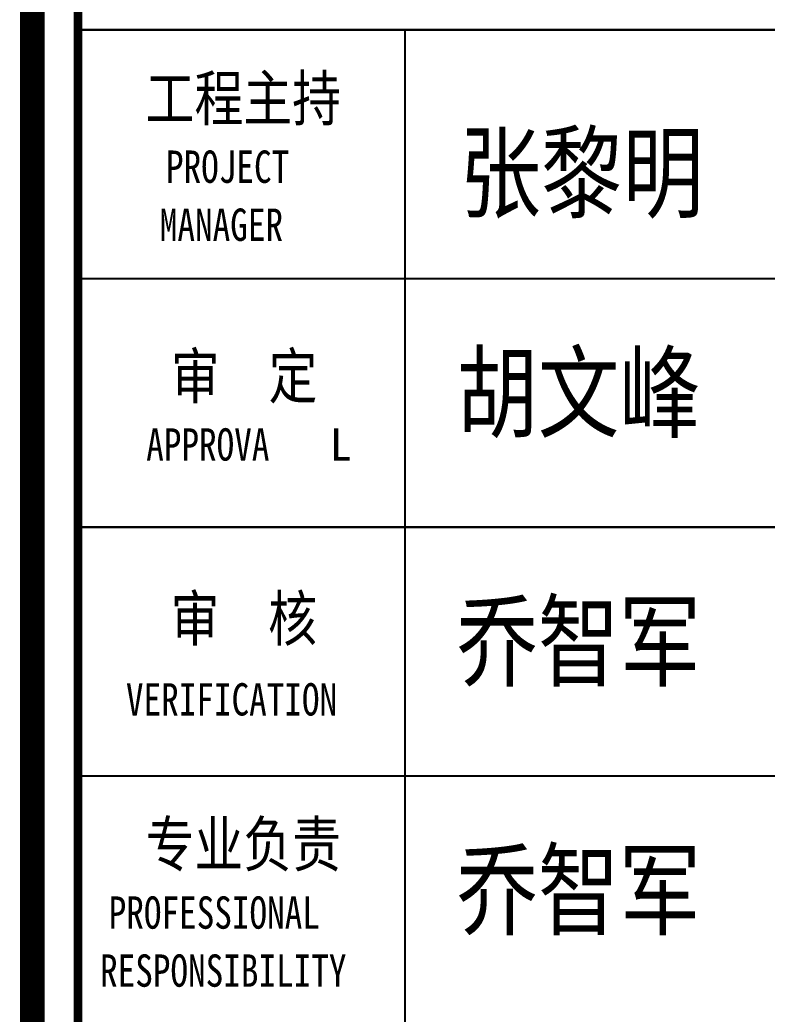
# Model space of a CAD drawing. Header units: inches. Extents: x 18712 to 314639, y 0 to 420500.
# Drawn here: x 131091 to 134094, y 344605 to 348603 of the extents above; entities that cross this region are included whole.
import ezdxf

# ---------------------------------------------------------------- set-up
doc = ezdxf.new("R2010")
doc.units = ezdxf.units.IN
doc.header["$LTSCALE"] = 1000
doc.header["$MEASUREMENT"] = 0
doc.layers.add('TK', color=7, linetype='Continuous', true_color=0xffffff)
doc.layers.add('TK-TEXT', color=4, linetype='Continuous', true_color=0x00ffff)
doc.styles.add('-宋体', font='simsun.ttc', dxfattribs={"height": 0.2, "bigfont": 'gbcbig.shx'})

# ---------------------------------------------------------------- blocks, each defined once
blk = doc.blocks.new('DAnoyomous21862')
at = {"layer": 'TK', "style": '-宋体', "width": 0.8}
for s, height, p in [('审  核', 180, (131696.4, 346105.6)), ('VERIFICATION', 130.027, (131516.9, 345805.6))]:
    blk.add_text(s, height=height, dxfattribs=at).set_placement(p)
blk = doc.blocks.new('DAnoyomous21866')
at = {"layer": 'TK', "style": '-宋体', "width": 0.8}
for s, height, p in [('专业负责', 180, (131595.7, 345198.2)), ('PROFESSIONAL', 130.001, (131447.7, 344948.2)), ('RESPONSIBILITY', 130.001, (131413, 344714.9))]:
    blk.add_text(s, height=height, dxfattribs=at).set_placement(p)
blk = doc.blocks.new('DAnoyomous21870')
at = {"layer": 'TK', "style": '-宋体', "width": 0.8}
for s, height, p in [('审  定', 180, (131698, 347080.6)), ('APPROVA', 130.01, (131598.5, 346830.6))]:
    blk.add_text(s, height=height, dxfattribs=at).set_placement(p)
at = {"layer": 'TK', "style": '-宋体'}
blk.add_text('L', height=130, dxfattribs=at).set_placement((132336.4, 346830.6))
blk = doc.blocks.new('DAnoyomous21874')
at = {"layer": 'TK', "style": '-宋体', "width": 0.8}
for s, height, p in [('工程主持', 180, (131596, 348197.8)), ('PROJECT', 130.05, (131677.9, 347947.8)), ('MANAGER', 130.05, (131653.1, 347714.4))]:
    blk.add_text(s, height=height, dxfattribs=at).set_placement(p)

msp = doc.modelspace()

# ---------------------------------------------------------------- linework, layer by layer
at = {"layer": 'TK', "lineweight": -3}
for p, q in [((131323.9, 348562.8), (136430.9, 348562.8)), ((131323.9, 348562.8), (136430.9, 348562.8)), ((131323.9, 348562.8), (136430.9, 348562.8)), ((136430.9, 348562.8), (131323.9, 348562.8)), ((132638.7, 348562.8), (132638.7, 341562.8))]:
    msp.add_line(p, q, dxfattribs=at)
at = {"layer": 'TK', "lineweight": -3, "const_width": 100}
msp.add_lwpolyline([(131140.8, 337445.7), (131140.8, 419500)], dxfattribs=at)
at = {"layer": 'TK', "lineweight": -3, "const_width": 34.7}
msp.add_lwpolyline([(131323.9, 354939.8), (136450.9, 354939.8), (136450.9, 337725.3), (131323.9, 337725.3)], close=True, dxfattribs=at)
at = {"layer": 'TK-TEXT', "lineweight": -3}
for p, q in [((131323.9, 347562.8), (136430.9, 347562.8)), ((131323.9, 347562.8), (136430.9, 347562.8)), ((136430.9, 346562.8), (131323.9, 346562.8)), ((131323.9, 346562.8), (136430.9, 346562.8)), ((131323.9, 346562.8), (136430.9, 346562.8)), ((131323.9, 345562.8), (136430.9, 345562.8)), ((131323.9, 345562.8), (136430.9, 345562.8))]:
    msp.add_line(p, q, dxfattribs=at)

# ---------------------------------------------------------------- block references
at = {"layer": 'TK'}
for name in ['DAnoyomous21874', 'DAnoyomous21870', 'DAnoyomous21862', 'DAnoyomous21866']:
    msp.add_blockref(name, (0, 0), dxfattribs=at)

# ---------------------------------------------------------------- texts
at = {"layer": 'TK-TEXT', "style": '-宋体', "width": 0.8}
for s, p in [('张黎明', (132857.9, 347838.6)), ('胡文峰', (132845.5, 346954.5)), ('乔智军', (132845.5, 345954.5)), ('乔智军', (132845.5, 344954.5))]:
    msp.add_text(s, height=300, dxfattribs=at).set_placement(p)

doc.saveas('drawing.dxf')
